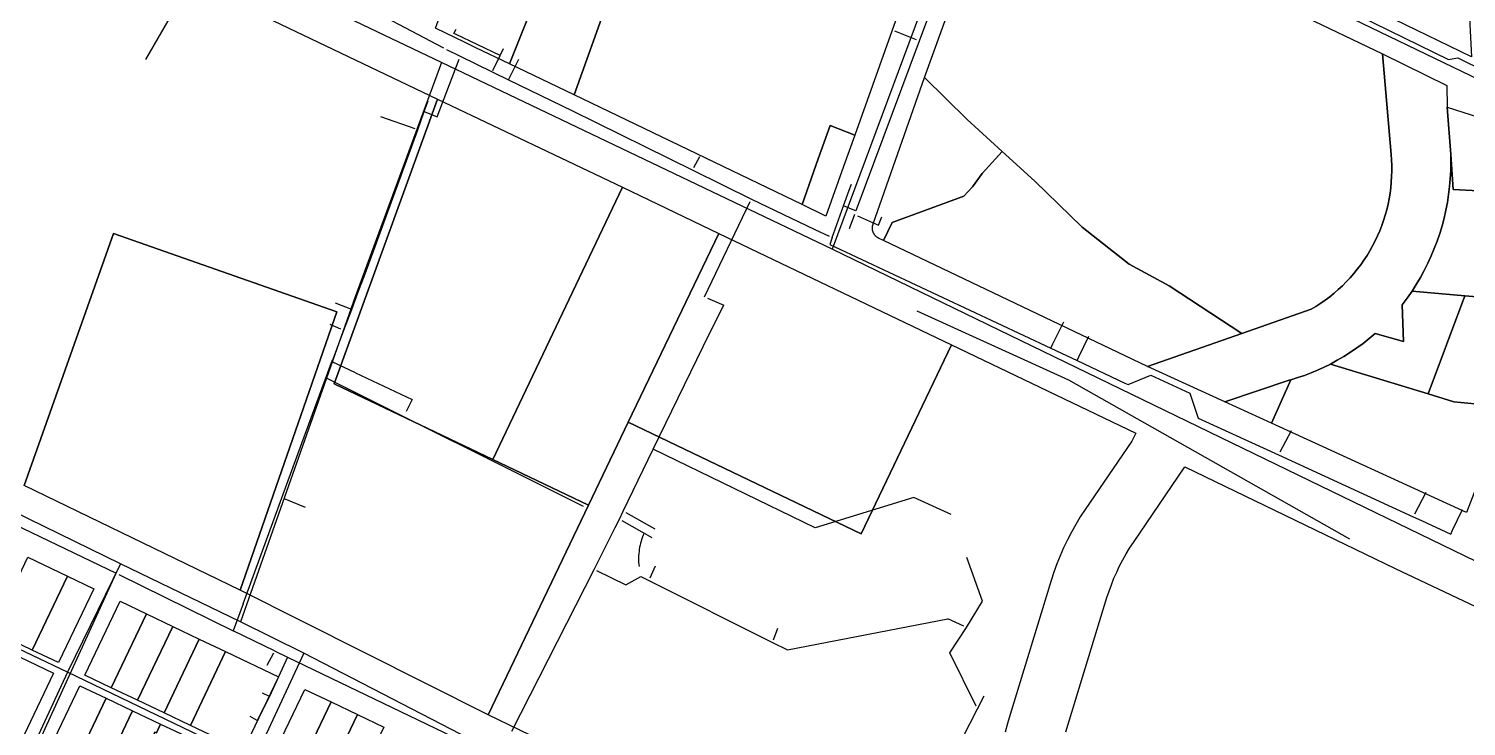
# Model space of a CAD drawing. Extents: x 1876309 to 1899261, y 443723 to 466661.
# Drawn here: x 1893052 to 1895512, y 451643 to 452837 of the extents above; entities that cross this region are included whole.
import ezdxf

# ---------------------------------------------------------------- set-up
doc = ezdxf.new("R2010")
doc.units = 0
doc.header["$MEASUREMENT"] = 0
for name, color, linetype in [('Parcels', 31, 'Continuous'), ('Roads', 7, 'Continuous'), ('Waterlines', 5, 'Continuous')]:
    doc.layers.add(name, color=color, linetype=linetype)

msp = doc.modelspace()

# ---------------------------------------------------------------- linework, layer by layer
at = {"layer": 'Parcels'}
for points in [[(1895328.8, 453337.2), (1895327.8, 453400.3), (1895326, 453497), (1895324.4, 453588), (1895323.1, 453661.4), (1895321.9, 453728.9), (1895320.4, 453817.8), (1895319, 453896.4), (1895536.8, 453831.3), (1895478.3, 453650.4), (1895483, 453555.8), (1895487.9, 453456.7), (1895493.2, 453350), (1895498.8, 453236.6), (1895511.1, 452989.5), (1895521.1, 452788.5), (1895370.8, 452861.8), (1895335.8, 452942), (1895334.8, 452999.3), (1895333.6, 453065.9), (1895332.4, 453133.5), (1895331.2, 453203.8), (1895330.1, 453267.1), (1895328.8, 453337.2)], [(1894043.4, 452884.7), (1894099.3, 453041.2), (1894122.1, 453105), (1894139.2, 453152.8), (1894158, 453205.6), (1894172.6, 453246.4), (1894176.2, 453256.5), (1894212, 453239.9), (1894257.4, 453218.2), (1894327.8, 453185), (1894394.7, 453153.4), (1894436.9, 453133.5), (1894472, 453117), (1894446.1, 453043.5), (1894580.6, 452977.7), (1894465.8, 452654.7), (1894423.7, 452671.3), (1894403.4, 452614.2), (1894375.7, 452535.9), (1893985.8, 452723.4), (1894043.4, 452884.7)], [(1893875.1, 452776.6), (1893817.5, 452804.3), (1893799.2, 452813.2), (1893748.5, 452837.5), (1893797.2, 452973.6), (1893861.8, 453154.5), (1893952.6, 453111.2), (1893958.2, 453108.6), (1893971.7, 453102.1), (1893915.9, 452943.4), (1893936.9, 452932.4), (1893875.1, 452776.6)], [(1894043.4, 452884.7), (1893985.8, 452723.4), (1893875.1, 452776.6), (1893936.9, 452932.4), (1893994.3, 452902.2), (1894043.4, 452884.7)], [(1895369, 452793.6), (1895479, 452739.7), (1895479.8, 452702.6), (1895485.8, 452621.6), (1895486, 452607.9), (1895485.7, 452594.2), (1895485, 452580.5), (1895483.8, 452566.8), (1895482.2, 452553.2), (1895480, 452539.6), (1895477.4, 452526.1), (1895474.4, 452512.8), (1895470.9, 452499.5), (1895466.9, 452486.4), (1895462.5, 452473.4), (1895457.6, 452460.5), (1895452.3, 452447.9), (1895446.6, 452435.4), (1895440.5, 452423.1), (1895433.9, 452411.1), (1895426.9, 452399.2), (1895419.6, 452387.7), (1895411.4, 452375.8), (1895402.8, 452364.2), (1895404.7, 452301.4), (1895356.2, 452315.1), (1895346.1, 452306.5), (1895335.7, 452298.3), (1895325, 452290.5), (1895314.1, 452283), (1895302.9, 452275.9), (1895291.5, 452269.3), (1895279.8, 452263), (1895268.9, 452257.6), (1895257.9, 452252.6), (1895246.7, 452247.9), (1895235.4, 452243.6), (1895223.9, 452239.7), (1895212.3, 452236.1), (1895209.5, 452235.3), (1895099.1, 452198.3), (1894966.7, 452259), (1895128.4, 452315.4), (1895247.1, 452356.8), (1895255.2, 452361.7), (1895263.2, 452366.9), (1895271.1, 452372.4), (1895278.7, 452378.1), (1895286.1, 452384.1), (1895293.3, 452390.3), (1895300.3, 452396.8), (1895307.1, 452403.6), (1895313.6, 452410.5), (1895319.9, 452417.7), (1895325.9, 452425.1), (1895331.7, 452432.7), (1895337.2, 452440.5), (1895342.5, 452448.5), (1895347.4, 452456.7), (1895352.1, 452465), (1895356.4, 452473.5), (1895360.5, 452482.1), (1895364.3, 452490.9), (1895367.8, 452499.8), (1895370.9, 452508.8), (1895373.8, 452517.9), (1895376.3, 452527.1), (1895378.5, 452536.4), (1895380.4, 452545.7), (1895381.9, 452555.1), (1895383.2, 452564.6), (1895384.1, 452574.1), (1895384.7, 452583.6), (1895384.9, 452593.2), (1895384.8, 452602.7), (1895384.4, 452612.3), (1895383.7, 452621.8), (1895369, 452793.6)], [(1894718.1, 452626.7), (1894683.8, 452589), (1894667.2, 452566.3), (1894652.6, 452550.3), (1894529.8, 452505.1), (1894515.1, 452474.2), (1894507.6, 452477.9), (1894507, 452478.2), (1894506.4, 452478.5), (1894505.8, 452478.8), (1894505.3, 452479.1), (1894504.7, 452479.4), (1894504.2, 452479.8), (1894503.6, 452480.2), (1894503.1, 452480.6), (1894502.6, 452481), (1894502.1, 452481.5), (1894501.6, 452481.9), (1894501.2, 452482.4), (1894500.7, 452482.9), (1894500.3, 452483.4), (1894499.9, 452483.9), (1894499.5, 452484.4), (1894499.1, 452485), (1894498.8, 452485.5), (1894498.4, 452486.1), (1894498.1, 452486.7), (1894497.8, 452487.2), (1894497.6, 452487.8), (1894497.3, 452488.5), (1894497.1, 452489.1), (1894496.9, 452489.7), (1894496.7, 452490.3), (1894496.5, 452491), (1894496.4, 452491.6), (1894496.2, 452492.2), (1894496.1, 452492.9), (1894496.1, 452493.6), (1894496, 452494.2), (1894496, 452494.9), (1894496, 452495.5), (1894496, 452496.2), (1894496, 452496.8), (1894496.1, 452497.5), (1894496.2, 452498.1), (1894496.3, 452498.8), (1894496.4, 452499.4), (1894496.5, 452500.1), (1894496.7, 452500.7), (1894496.9, 452501.3), (1894497.1, 452502), (1894497.3, 452502.6), (1894585.3, 452753), (1894658, 452681.4), (1894718.1, 452626.7)], [(1894068.3, 452565.4), (1893846.4, 452099.6), (1893574.7, 452229), (1893751.9, 452716), (1894068.3, 452565.4)], [(1895748.6, 452548.5), (1895608.1, 452555.6), (1895566.1, 452557.8), (1895490.2, 452561.7), (1895485.8, 452621.6), (1895479.8, 452702.6), (1895695.8, 452633.6), (1895757, 452604.2), (1895748.6, 452548.5)], [(1894465.8, 452654.7), (1894446.6, 452600.8), (1894416.6, 452516.2), (1894375.7, 452535.9), (1894403.4, 452614.2), (1894423.7, 452671.3), (1894465.8, 452654.7)], [(1894966.7, 452259), (1894515.1, 452474.2), (1894529.8, 452505.1), (1894652.6, 452550.3), (1894667.2, 452566.3), (1894683.8, 452589), (1894718.1, 452626.7), (1894774.2, 452575.6), (1894855.1, 452497.4), (1894935.4, 452434.1), (1895003.7, 452396.6), (1895128.4, 452315.4), (1894966.7, 452259)], [(1894233, 452486.6), (1894078.2, 452163.5), (1894010.2, 452021.6), (1893846.4, 452099.6), (1894068.3, 452565.4), (1894233, 452486.6)], [(1893044.5, 452055.2), (1893197.2, 452486.4), (1893579.2, 452352.4), (1893414.2, 451875.8), (1893044.5, 452055.2)], [(1894631.6, 452295.6), (1894476.8, 451972.5), (1894078.2, 452163.5), (1894233, 452486.6), (1894631.6, 452295.6)], [(1895279.8, 452263), (1895291.5, 452269.3), (1895302.9, 452275.9), (1895314.1, 452283), (1895325, 452290.5), (1895335.7, 452298.3), (1895346.1, 452306.5), (1895356.2, 452315.1), (1895404.7, 452301.4), (1895402.8, 452364.2), (1895411.4, 452375.8), (1895419.6, 452387.7), (1895510.2, 452379.9), (1895446.9, 452212), (1895279.8, 452263)], [(1895571.1, 452374.7), (1895577.6, 452277.3), (1895704.5, 452255.2), (1895688.6, 452149.8), (1895549.8, 452168.4), (1895551, 452192.8), (1895491.1, 452198.5), (1895446.9, 452212), (1895510.2, 452379.9), (1895571.1, 452374.7)], [(1895446.9, 452212), (1895491.1, 452198.5), (1895551, 452192.8), (1895549.8, 452168.4), (1895545.9, 452094.5), (1895513, 452008.7), (1895179.3, 452161.5), (1895212.3, 452236.1), (1895223.9, 452239.7), (1895235.4, 452243.6), (1895246.7, 452247.9), (1895257.9, 452252.6), (1895268.9, 452257.6), (1895279.8, 452263), (1895446.9, 452212)], [(1895212.3, 452236.1), (1895179.3, 452161.5), (1895099.1, 452198.3), (1895209.5, 452235.3), (1895212.3, 452236.1)], [(1893118.3, 451900), (1893058.1, 451773.6), (1892990.4, 451805.9), (1893050.6, 451932.3), (1893118.3, 451900)], [(1893058.1, 451773.6), (1893118.3, 451900), (1893163.5, 451878.5), (1893103.2, 451752.1), (1893058.1, 451773.6)], [(1893193.5, 451709.1), (1893148.4, 451730.6), (1893208.6, 451857), (1893253.7, 451835.5), (1893193.5, 451709.1)], [(1893298.9, 451813.9), (1893238.6, 451687.6), (1893193.5, 451709.1), (1893253.7, 451835.5), (1893298.9, 451813.9)], [(1892950.2, 451802.9), (1893094.6, 451734.1), (1893038.7, 451616.7), (1892894.2, 451685.6), (1892905.4, 451709.1), (1892950.2, 451802.9)], [(1893344, 451792.4), (1893283.8, 451666), (1893238.6, 451687.6), (1893298.9, 451813.9), (1893344, 451792.4)], [(1893389.1, 451770.9), (1893328.9, 451644.5), (1893283.8, 451666), (1893344, 451792.4), (1893389.1, 451770.9)], [(1893389.1, 451770.9), (1893479.4, 451727.9), (1893419.2, 451601.5), (1893328.9, 451644.5), (1893389.1, 451770.9)], [(1893184.9, 451691), (1893128.9, 451573.7), (1893083.8, 451595.2), (1893139.7, 451712.5), (1893184.9, 451691)], [(1893509.4, 451558.4), (1893464.3, 451580), (1893524.5, 451706.3), (1893569.7, 451684.8), (1893509.4, 451558.4)], [(1893184.9, 451691), (1893230, 451669.5), (1893174.1, 451552.2), (1893128.9, 451573.7), (1893184.9, 451691)], [(1893569.7, 451684.8), (1893614.8, 451663.3), (1893554.5, 451536.9), (1893509.4, 451558.4), (1893569.7, 451684.8)], [(1893230, 451669.5), (1893277.9, 451646.7), (1893270.8, 451631.8), (1893268, 451633.1), (1893219.2, 451530.6), (1893174.1, 451552.2), (1893230, 451669.5)], [(1893614.8, 451663.3), (1893659.9, 451641.8), (1893599.7, 451515.4), (1893554.5, 451536.9), (1893614.8, 451663.3)], [(1893277.9, 451646.7), (1893320.3, 451626.5), (1893264.3, 451509.1), (1893219.2, 451530.6), (1893268, 451633.1), (1893270.8, 451631.8), (1893277.9, 451646.7)]]:
    msp.add_lwpolyline(points, close=True, dxfattribs=at)
for points in [[(1895225.9, 452862.2), (1895369, 452793.6), (1895369, 452793.6), (1895383.7, 452621.8), (1895384.4, 452612.3), (1895384.8, 452602.7), (1895384.9, 452593.2), (1895384.7, 452583.6), (1895384.1, 452574.1), (1895383.2, 452564.6), (1895381.9, 452555.1), (1895380.4, 452545.7), (1895378.5, 452536.4), (1895376.3, 452527.1), (1895373.8, 452517.9), (1895370.9, 452508.8), (1895367.8, 452499.8), (1895364.3, 452490.9), (1895360.5, 452482.1), (1895356.4, 452473.5), (1895352.1, 452465), (1895347.4, 452456.7), (1895342.5, 452448.5), (1895337.2, 452440.5), (1895331.7, 452432.7), (1895325.9, 452425.1), (1895319.9, 452417.7), (1895313.6, 452410.5), (1895307.1, 452403.6), (1895300.3, 452396.8), (1895293.3, 452390.3), (1895286.1, 452384.1), (1895278.7, 452378.1), (1895271.1, 452372.4), (1895263.2, 452366.9), (1895255.2, 452361.7), (1895247.1, 452356.8), (1895128.4, 452315.4), (1895003.7, 452396.6), (1894935.4, 452434.1), (1894855.1, 452497.4), (1894774.2, 452575.6), (1894718.1, 452626.7), (1894658, 452681.4), (1894585.3, 452753), (1894599.6, 452792.5), (1894670.7, 452989.9)], [(1893215.7, 452972.9), (1893751.9, 452716), (1893574.7, 452229), (1893846.4, 452099.6), (1894010.2, 452021.6), (1894010.2, 452021.6), (1893838.2, 451662.5), (1893414.2, 451875.8), (1893579.2, 452352.4), (1893197.2, 452486.4), (1893044.5, 452055.2)], [(1895571.1, 452374.7), (1895510.2, 452379.9), (1895419.6, 452387.7), (1895426.9, 452399.2), (1895433.9, 452411.1), (1895440.5, 452423.1), (1895446.6, 452435.4), (1895452.3, 452447.9), (1895457.6, 452460.5), (1895462.5, 452473.4), (1895466.9, 452486.4), (1895470.9, 452499.5), (1895474.4, 452512.8), (1895477.4, 452526.1), (1895480, 452539.6), (1895482.2, 452553.2), (1895483.8, 452566.8), (1895485, 452580.5), (1895485.7, 452594.2), (1895486, 452607.9), (1895485.8, 452621.6), (1895490.2, 452561.7), (1895566.1, 452557.8)], [(1893910.3, 451627.9), (1893838.2, 451662.5), (1894010.2, 452021.6), (1894078.2, 452163.5), (1894078.2, 452163.5), (1894476.8, 451972.5), (1894631.6, 452295.6), (1894946.6, 452144.7), (1894940.1, 452131.2), (1894860, 452013.9), (1894851.8, 452001.4), (1894844, 451988.6), (1894836.6, 451975.5), (1894829.7, 451962.2), (1894823.2, 451948.7), (1894817.2, 451934.9), (1894811.6, 451921), (1894806.5, 451906.9), (1894801.9, 451892.7), (1894731.6, 451663), (1894727.3, 451648.1), (1894723.5, 451633)], [(1894827.2, 451633.8), (1894897.5, 451863.4), (1894901.1, 451874.5), (1894905.1, 451885.4), (1894909.4, 451896.3), (1894914.1, 451907), (1894919.1, 451917.5), (1894924.5, 451927.8), (1894930.2, 451938), (1894936.3, 451947.9), (1894942.7, 451957.7), (1895030.8, 452087.3), (1895390.8, 451913), (1895527.9, 451848)]]:
    msp.add_lwpolyline(points, dxfattribs=at)
at = {"layer": 'Roads'}
for p, q in [((1894685.5, 453154.7), (1894427.2, 452459.4)), ((1893758.8, 452779.2), (1893343.3, 452977.2)), ((1895794.5, 452624.1), (1895181.8, 452919.3)), ((1894427.2, 452459.4), (1893758.8, 452779.2)), ((1893562, 452238.7), (1893414.6, 451821.7)), ((1894001.6, 452018.9), (1893562, 452238.7)), ((1893209.2, 451921), (1893118.5, 451735.5)), ((1893414.6, 451821.7), (1893209.2, 451921)), ((1893118.5, 451735.5), (1892806, 451884.5)), ((1893523.1, 451768.4), (1893414.6, 451821.7)), ((1893523.1, 451768.4), (1893436.5, 451583)), ((1893842.1, 451603.6), (1893523.1, 451768.4)), ((1893118.5, 451735.5), (1893048.9, 451585.6)), ((1893436.5, 451583), (1893118.5, 451735.5))]:
    msp.add_line(p, q, dxfattribs=at)
for points in [[(1893758.8, 452779.2), (1893611, 452378), (1893562, 452238.7)], [(1895672.4, 451855.8), (1895604.7, 451888.5), (1894427.2, 452459.4)], [(1893209.2, 451921), (1892999.9, 452023.3), (1892894.6, 452074.4)]]:
    msp.add_lwpolyline(points, dxfattribs=at)
at = {"layer": 'Waterlines', "color": 5}
for p, q in [((1894691, 453121.2), (1894576.1, 452815.7)), ((1893376.2, 453000.7), (1893251.8, 452783.8)), ((1893762.7, 452803.3), (1893569.1, 452905.6)), ((1893858.9, 452791), (1893782.6, 452827.3)), ((1894576.1, 452815.7), (1894467.6, 452525)), ((1894571.6, 452817.6), (1894534.7, 452832.8)), ((1893767, 452801), (1893790.7, 452789.5)), ((1893790.7, 452789.5), (1893873.5, 452749.3)), ((1893846.4, 452765.1), (1893858.9, 452791)), ((1893858.9, 452791), (1893864.6, 452803)), ((1893873.5, 452749.3), (1893890.8, 452784.4)), ((1893729, 452694.9), (1893735.6, 452713.2)), ((1893718, 452664), (1893729, 452694.9)), ((1893627.8, 452417.4), (1893718, 452664)), ((1893713.3, 452665.6), (1893655, 452686)), ((1894190.7, 452599), (1894200.8, 452618.2)), ((1894188.6, 452594.7), (1894288.9, 452545.3)), ((1894456.4, 452560.2), (1894460, 452570.5)), ((1894208.5, 452378), (1894286.8, 452541)), ((1894288.9, 452545.3), (1894397.7, 452493.3)), ((1894446.7, 452533.5), (1894456.4, 452560.2)), ((1894429.6, 452486), (1894446.7, 452533.5)), ((1894465.3, 452518.9), (1894456.3, 452494.6)), ((1894397.7, 452493.3), (1894422.2, 452481.7)), ((1894427.2, 452479.4), (1894429.6, 452486)), ((1894431.6, 452463.7), (1894801.2, 452290)), ((1893605, 452356.5), (1893577.3, 452367)), ((1894214, 452375.6), (1894241.8, 452363.5)), ((1893591.3, 452321), (1893605, 452356.5)), ((1893586.6, 452322.9), (1893568, 452330.4)), ((1893571.5, 452266.9), (1893591.3, 452321)), ((1894804.9, 452297.4), (1894823.9, 452335.1)), ((1894801.2, 452290), (1894804.9, 452297.4)), ((1894849.4, 452275.5), (1894866.4, 452310.9)), ((1894801.2, 452290), (1894846.2, 452268.9)), ((1894846.2, 452268.9), (1894849.4, 452275.5)), ((1894846.2, 452268.9), (1894928, 452230.5)), ((1893611.7, 452247.8), (1893571.5, 452266.9)), ((1895059.9, 452167.5), (1895190.8, 452107.4)), ((1895193.6, 452112.6), (1895213.1, 452149.2)), ((1894069.7, 452011.2), (1894121, 452117.1)), ((1895190.8, 452107.4), (1895421.3, 452001.7)), ((1892908.1, 452046.3), (1893202.1, 451905)), ((1893419.3, 451852.9), (1893485.6, 452034.2)), ((1893490.2, 452032.3), (1893525, 452018)), ((1895424.1, 452006.9), (1895443.6, 452043.5)), ((1894063, 451997.4), (1894069.7, 452011.2)), ((1894074, 452008.8), (1894123.8, 451981)), ((1895421.3, 452001.7), (1895435.8, 451995.1)), ((1895489, 451978.8), (1895506, 452014.1)), ((1894019.7, 451911.6), (1894056, 451983)), ((1894056, 451983), (1894063, 451997.4)), ((1894067.3, 451995), (1894118.6, 451966.4)), ((1895435.8, 451995.1), (1895485.8, 451972.1)), ((1895485.8, 451972.1), (1895489, 451978.8)), ((1894684.5, 451857.1), (1894657.5, 451931.9)), ((1893061.8, 451599.5), (1893202.1, 451905)), ((1893206.6, 451902.8), (1893402.3, 451806.7)), ((1893878.9, 451635), (1894019.7, 451911.6)), ((1894024.1, 451909.5), (1894074, 451885.4)), ((1894115.6, 451896.9), (1894124.8, 451917.7)), ((1894113.6, 451892.5), (1894325.3, 451786.7)), ((1893419.3, 451852.9), (1893402.3, 451806.7)), ((1894656.9, 451812.2), (1894684.5, 451857.1)), ((1894350.8, 451773.9), (1894625.1, 451827.1)), ((1894652.5, 451814.2), (1894625.1, 451827.1)), ((1893473, 451772), (1893402.3, 451806.7)), ((1894327, 451791.3), (1894334.3, 451811.2)), ((1894325.3, 451786.7), (1894350.8, 451773.9)), ((1893470.9, 451768), (1893459.8, 451747.1)), ((1893495.2, 451761.3), (1893464, 451694)), ((1893473, 451772), (1893495.2, 451761.3)), ((1893495.2, 451761.3), (1893793, 451618)), ((1893464, 451694), (1893452.4, 451699.8)), ((1894676, 451673.1), (1894687.1, 451695)), ((1894650.4, 451622.8), (1894676, 451673.1))]:
    msp.add_line(p, q, dxfattribs=at)
for points in [[(1895183.8, 452928.4), (1895256, 452893), (1895262, 452905), (1895322, 452876), (1895329, 452859), (1895482, 452784), (1895498, 452787), (1895786.8, 452644.1)], [(1893782.6, 452827.3), (1893779.6, 452828.7), (1893783.6, 452835.9)], [(1893729, 452694.9), (1893751.2, 452686), (1893788.7, 452784.4)], [(1893873.5, 452749.3), (1893983, 452696), (1894188.6, 452594.7)], [(1894467.6, 452525), (1894465.9, 452525.6), (1894446.7, 452533.5)], [(1894470.5, 452516.6), (1894506.4, 452500.7), (1894511.9, 452514.6)], [(1894427.2, 452479.4), (1894423.1, 452467.7), (1894431.6, 452463.7)], [(1893605, 452356.5), (1893615.2, 452384.9), (1893627.8, 452417.4)], [(1894121, 452117.1), (1894217, 452315), (1894241.8, 452363.5)], [(1894572, 452354), (1894831.6, 452236), (1895312.6, 451964)], [(1893485.6, 452034.2), (1893519.8, 452127.7), (1893572, 452270.4)], [(1893611.7, 452247.8), (1893708.3, 452202), (1893698.3, 452182)], [(1894928, 452230.5), (1894933.8, 452227.7), (1894972.3, 452244.1), (1895039.5, 452213.1), (1895053.8, 452170.3), (1895059.9, 452167.5)], [(1894631, 452005.5), (1894567.1, 452034.8), (1894398.2, 451982.4), (1894121, 452117.1)], [(1894105.3, 451973.8), (1894103.8, 451970.4), (1894102.5, 451967), (1894101.3, 451963.6), (1894100.2, 451960.1), (1894099.2, 451956.5), (1894098.4, 451953), (1894097.6, 451949.4), (1894097, 451945.8), (1894096.6, 451942.1), (1894096.2, 451938.5), (1894096, 451934.8), (1894095.8, 451931.2), (1894095.9, 451927.5), (1894096, 451923.9), (1894096.3, 451920.2), (1894096.6, 451916.6)], [(1894074, 451885.4), (1894099.5, 451899.5), (1894113.6, 451892.5)], [(1894673.8, 451677.5), (1894628.7, 451768.8), (1894656.9, 451812.2)], [(1893464, 451694), (1893443, 451653), (1893431, 451660)]]:
    msp.add_lwpolyline(points, dxfattribs=at)

doc.saveas('drawing.dxf')
